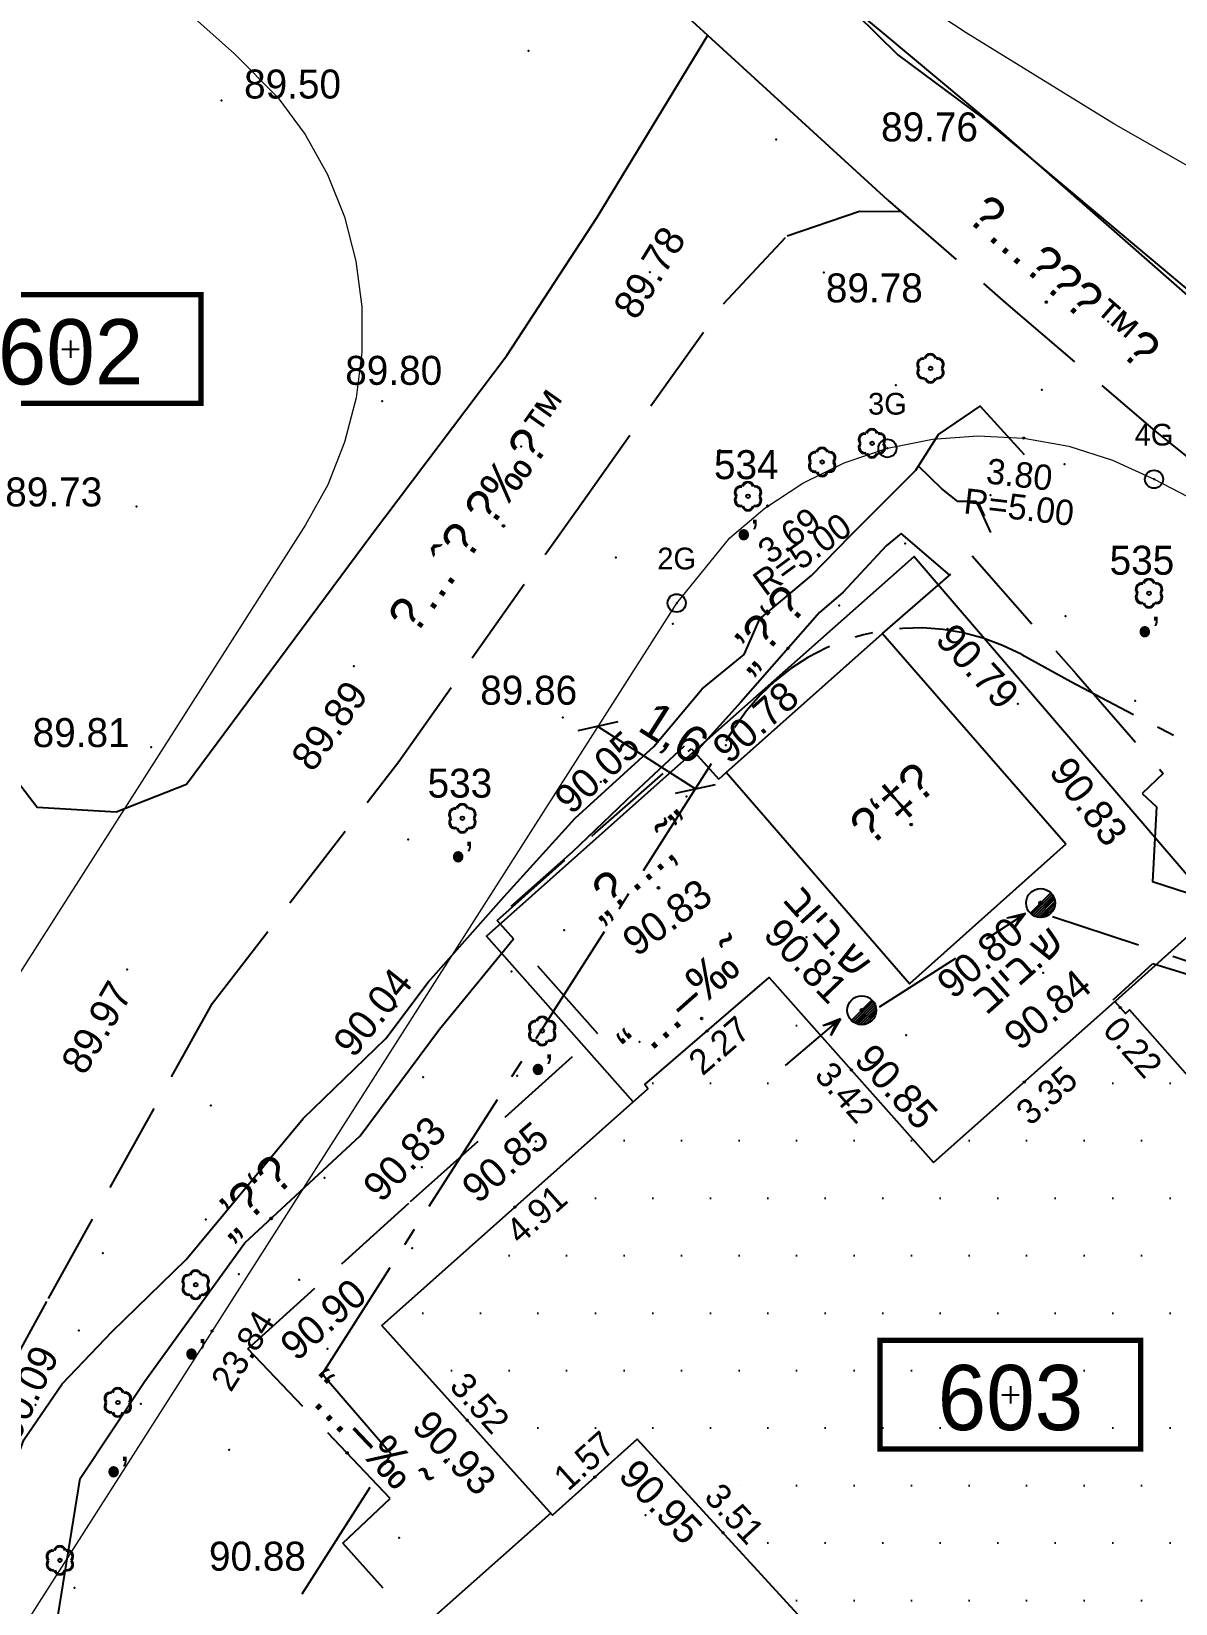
# Model space of a CAD drawing. Extents: x 155532 to 155646, y 598913 to 599004.
# Drawn here: x 155553.4 to 155569.19, y 598962.5 to 598984.2 of the extents above; entities that cross this region are included whole.
import ezdxf
from ezdxf.enums import TextEntityAlignment as Align

# ---------------------------------------------------------------- set-up
doc = ezdxf.new("R2010")
doc.units = 0
doc.header["$LTSCALE"] = 0.25
doc.linetypes.add('DASHED', pattern=[7, 5, -2])
doc.linetypes.add('KB', pattern=[11, 7, -1.5, 1, -1.5])
doc.layers.get('0').update_dxf_attribs({"linetype": 'CONTINUOUS'})
doc.layers.get('DEFPOINTS').update_dxf_attribs({"linetype": 'CONTINUOUS'})
for name, color, linetype in [('1-KAVB-DIMP', 3, 'CONTINUOUS'), ('C1609', 7, 'CONTINUOUS'), ('C1611', 6, 'CONTINUOUS'), ('C1680', 7, 'CONTINUOUS'), ('C1692', 7, 'CONTINUOUS'), ('M1010', 240, 'CONTINUOUS'), ('M1502', 15, 'CONTINUOUS'), ('M2801', 95, 'CONTINUOUS'), ('M4804', 220, 'CONTINUOUS'), ('PCELL', 160, 'CONTINUOUS'), ('SCELLNO', 160, 'CONTINUOUS'), ('tr_hetz', 7, 'CONTINUOUS')]:
    doc.layers.add(name, color=color, linetype=linetype)
for name, color, linetype, lineweight in [('M2200', 5, 'CONTINUOUS', 25), ('M2207', 162, 'CONTINUOUS', 25), ('M2208', 34, 'CONTINUOUS', 25), ('M2407', 22, 'DASHED', 25), ('M2601', 3, 'CONTINUOUS', 25), ('M2606', 84, 'CONTINUOUS', 25)]:
    doc.layers.add(name, color=color, linetype=linetype, lineweight=lineweight)
doc.styles.add('HANIT_TEXT', font='hebtxt')
doc.styles.add('hebtxt', font='hebtxt')
doc.styles.add('MVT-NOS', font='mvt-nos')
doc.styles.add('TRHEBTXT', font='hebtxt.shx')
doc.dimstyles.new('מידות', dxfattribs={"dimtxt": 0.5, "dimasz": 0.4, "dimexe": 1.25, "dimexo": 0.625, "dimgap": 0.2, "dimtad": 1, "dimtxsty": 'TRHEBTXT', "dimblk": 'OBLIQUE', "dimcen": 2.5, "dimse1": 1, "dimse2": 1, "dimclrd": 1, "dimclrt": 1, "dimadec": 0, "dimazin": 0, "dimtfac": 1, "dimtmove": 0, "dimatfit": 3, "dimldrblk": 'OBLIQUE', "dimfxl": 1, "dimarcsym": 0})

# ---------------------------------------------------------------- blocks, each defined once
blk = doc.blocks.new('M1502_P')
blk.add_point((0, 0))
at = {"style": 'HANIT_TEXT', "flags": 1}
blk.add_attdef('NAME', text='', height=1.6, dxfattribs=at).set_placement((0, 0.5), align=Align.BOTTOM_CENTER)
at = {"style": 'HANIT_TEXT'}
blk.add_attdef('HEIGHT', text='', height=1.6, dxfattribs=at).set_placement((0, -1), align=Align.TOP_CENTER)
at = {"style": 'HANIT_TEXT', "flags": 1}
blk.add_attdef('MARK', text='', height=1.6, dxfattribs=at).set_placement((0, -3), align=Align.TOP_CENTER)
blk = doc.blocks.new('M2801_E')
blk.add_circle((0, 0), 0.1)
for centre, radius, start, end in [((-0.404, 0.218), 0.341, 79.54762, 220.66756), ((-0.404, 0.218), 0.291, 79.54762, 220.66756), ((-0.011, 0.455), 0.345, 16.98879, 163.38726), ((-0.011, 0.455), 0.295, 16.98879, 163.38726), ((0.398, 0.229), 0.336, 316.98297, 103.51554), ((0.398, 0.229), 0.286, 316.98297, 103.51554), ((-0.401, -0.224), 0.342, 140.07378, 283.84502), ((-0.401, -0.224), 0.292, 140.07378, 283.84502), ((-0.008, -0.48), 0.32, 193.68325, 346.6724), ((-0.008, -0.48), 0.27, 193.68325, 346.6724), ((0.399, -0.231), 0.336, 253.47409, 43.39426), ((0.399, -0.231), 0.286, 253.47409, 43.39426)]:
    blk.add_arc(centre, radius, start, end)
at = {"style": 'HANIT_TEXT'}
blk.add_attdef('NAME', text='', height=1.6, dxfattribs=at).set_placement((0, 0.5), align=Align.BOTTOM_CENTER)
at = {"style": 'HANIT_TEXT', "flags": 1}
for tag, p in [('HEIGHT', (0, -1)), ('DIAMETER', (0, -5)), ('TOP_DIAMETER', (0, -7)), ('TYPE', (0, -9))]:
    blk.add_attdef(tag, text='', height=1.6, dxfattribs=at).set_placement(p, align=Align.TOP_CENTER)
at = {"style": 'HANIT_TEXT'}
blk.add_attdef('MARK', text='', height=1.6, dxfattribs=at).set_placement((0, -3), align=Align.TOP_CENTER)
blk = doc.blocks.new('CELLNO')
at = {"color": 2}
for points in [[(-0.4, 0), (0.4, 0)], [(0, 0.4), (0, -0.4)]]:
    blk.add_lwpolyline(points, dxfattribs=at)
at = {"layer": 'SCELLNO', "const_width": 0.25}
blk.add_lwpolyline([(6, 2.5), (-6, 2.5), (-6, -2.5), (6, -2.5)], close=True, dxfattribs=at)
at = {"layer": 'SCELLNO', "style": 'MVT-NOS'}
blk.add_attdef('CELLNO', text='', height=3, dxfattribs=at).set_placement((0, 0), align=Align.MIDDLE)
at = {"layer": 'SCELLNO', "style": 'MVT-NOS', "flags": 1}
for tag, p in [('CODE', (-0.287, -6)), ('AREA', (0.213, -8.967))]:
    blk.add_attdef(tag, text='', height=2.5, dxfattribs=at).set_placement(p, align=Align.CENTER)
blk = doc.blocks.new('C1692')
at = {"color": 255}
blk.add_circle((0, 0), 0.05, dxfattribs=at)
at = {"style": 'hebtxt'}
blk.add_attdef('TEXT', text='', height=2, dxfattribs=at).set_placement((0, 1.5), align=Align.MIDDLE)
blk = doc.blocks.new('C1609')
blk.add_circle((0, 0), 0.04)
at = {"style": 'hebtxt', "width": 10}
blk.add_attdef('CROSS', text='', height=1.4, dxfattribs=at).set_placement((0, 1.5), align=Align.CENTER)
at = {"style": 'hebtxt'}
for tag in ['LEGAL_LENGTH', 'RADIUS']:
    blk.add_attdef(tag, text='', height=1.4, dxfattribs=at).set_placement((0, 1.5), align=Align.CENTER)
at = {"style": 'hebtxt', "flags": 8}
blk.add_attdef('CALC_LENGTH', text='', height=1.4, dxfattribs=at).set_placement((0, -2.716), align=Align.CENTER)
at = {"style": 'hebtxt', "flags": 1}
for tag, p in [('LINE_NAME', (0, -4)), ('TOPO', (0, -5.5)), ('COMMENT', (0, -7))]:
    blk.add_attdef(tag, text='', height=1, dxfattribs=at).set_placement(p, align=Align.MIDDLE_CENTER)
blk = doc.blocks.new('M4804_E')
for points in [[(-0.566, -0.566), (0.566, 0.566)], [(-0.495, -0.636), (0.636, 0.495)], [(-0.406, -0.689), (0.689, 0.406)], [(-0.312, -0.737), (0.737, 0.312)], [(-0.207, -0.773), (0.773, 0.207)], [(-0.088, -0.795), (0.795, 0.088)], [(0.05, -0.798), (0.798, -0.05)], [(0.221, -0.769), (0.769, -0.221)]]:
    blk.add_lwpolyline(points)
for radius in [0.8, 0.08]:
    blk.add_circle((0, 0), radius)
at = {"style": 'HANIT_TEXT'}
blk.add_attdef('NAME', text='', height=1.6, dxfattribs=at).set_placement((0, 0.5), align=Align.BOTTOM_CENTER)
blk.add_attdef('IL', text='', height=1.6, dxfattribs=at).set_placement((-1, 0), align=Align.MIDDLE_RIGHT)
blk.add_attdef('TL', text='', height=1.6, dxfattribs=at).set_placement((1, 0), align=Align.MIDDLE_LEFT)
for tag, p in [('HEIGHT', (0, -1)), ('MARK', (0, -3))]:
    blk.add_attdef(tag, text='', height=1.6, dxfattribs=at).set_placement(p, align=Align.TOP_CENTER)
at = {"style": 'HANIT_TEXT', "flags": 1}
blk.add_attdef('OWNER', text='', height=1.6, dxfattribs=at).set_placement((0, -5), align=Align.TOP_CENTER)
blk = doc.blocks.new('hetz')
at = {"layer": 'C1680'}
for p, q in [((0, 0), (-1, 0.35)), ((-0.3, 0), (-1, 0.35)), ((0, 0), (-1, -0.35)), ((-1, -0.35), (-0.3, 0))]:
    blk.add_line(p, q, dxfattribs=at)
blk = doc.blocks.new('_OBLIQUE')
at = {"color": 0, "linetype": 'ByBlock'}
blk.add_line((-0.5, -0.5), (0.5, 0.5), dxfattribs=at)
blk = doc.blocks.new('*D32')
at = {"layer": '1-KAVB-DIMP', "color": 1, "lineweight": -2, "ltscale": 0.1, "transparency": 16777216}
blk.add_line((155561.218, 598974.609), (155562.567, 598973.748), dxfattribs=at)
at = {"layer": 'DEFPOINTS', "color": 0, "ltscale": 0.1, "transparency": 16777216}
for p in [(155562.567, 598973.748), (155560.061, 598972.796), (155561.173, 598971.564)]:
    blk.add_point(p, dxfattribs=at)
at = {"layer": '1-KAVB-DIMP', "color": 1, "lineweight": -2, "ltscale": 0.1, "transparency": 16777216, "xscale": 0.4, "yscale": 0.4, "zscale": 0.4}
for p, rotation in [((155561.218, 598974.609), 147.4523333966398), ((155562.567, 598973.748), 327.4523333966398)]:
    blk.add_blockref('_OBLIQUE', p, dxfattribs=dict(at, rotation=rotation))
at = {"layer": '1-KAVB-DIMP', "color": 1, "lineweight": 0, "ltscale": 0.1, "transparency": 16777216, "insert": (155562.247, 598974.486), "char_height": 0.5, "attachment_point": 5, "rotation": 327.4523, "style": 'TRHEBTXT'}
blk.add_mtext('1,6', dxfattribs=at)
blk = doc.blocks.new('C1611')
blk.add_circle((0, 0), 0.5)
at = {"color": 255}
blk.add_point((0, 0), dxfattribs=at)
at = {"style": 'hebtxt'}
blk.add_attdef('POINT_NAME', text='', height=1.2, dxfattribs=at).set_placement((0, 1.5), align=Align.BOTTOM_CENTER)
blk.add_attdef('MARK_DESC', text='', height=1.2, dxfattribs=at).set_placement((0, -1.507), align=Align.TOP_CENTER)
at = {"style": 'hebtxt', "flags": 1}
for tag, p in [('MARK', (0, -4.223)), ('CLASS', (0, -5.723)), ('SOURCE', (0, -7.223)), ('TOPO', (0, -8.723)), ('HEIGHT', (0, -10.223)), ('COMMENT', (0, -11.723))]:
    blk.add_attdef(tag, text='', height=1, dxfattribs=at).set_placement(p, align=Align.MIDDLE)

msp = doc.modelspace()

# ---------------------------------------------------------------- hatches: boundary and pattern name
h = msp.add_hatch()
h.set_pattern_fill('DOTS', color=256, scale=0.5)
h.set_pattern_definition([(0, (86.988, -19.4652), (0.396875, 0.79375), [0, -0.79375])])
h.paths.add_polyline_path([(155583.448, 598969.467), (155578.638, 598971.063), (155577.513, 598967.747), (155578.229, 598967.49), (155577.682, 598965.889), (155572.4, 598967.659), (155572.431, 598967.753), (155572.226, 598967.822), (155571.948, 598966.915), (155570.835, 598967.277), (155571.04, 598967.89), (155568.558, 598970.696), (155568.502, 598970.646), (155568.36, 598970.808), (155565.854, 598968.584), (155563.582, 598971.144), (155561.865, 598969.664), (155561.906, 598969.605), (155558.236, 598966.34), (155560.591, 598963.721), (155561.759, 598964.77), (155564.13, 598962.182), (155565.686, 598961.691), (155565.3, 598960.398), (155568.756, 598959.27), (155569.066, 598960.22), (155574.302, 598958.493), (155573.651, 598956.571), (155575.596, 598955.932), (155574.954, 598954.016), (155581.892, 598951.692), (155582.632, 598953.965), (155585.239, 598953.391), (155588.57, 598965.161), (155586.68, 598964.797), (155586.645, 598964.81), (155583.173, 598964.093), (155581.719, 598964.507)])

# ---------------------------------------------------------------- linework, layer by layer
at = {"layer": 'M1010', "linetype": 'KB'}
msp.add_lwpolyline([(155584.779, 598950.388), (155572.271, 598952.847), (155572.271, 598952.847), (155572.094, 598952.881), (155554.174, 598957.997), (155558.364, 598964.561), (155557.408, 598965.665), (155557.408, 598965.665), (155563.099, 598974.583), (155563.099, 598974.583, -0.394685), (155567.069, 598975.6), (155567.069, 598975.6, 0.04028), (155578.307, 598970.544), (155578.576, 598971.356), (155589.318, 598967.738)], format="xyb", dxfattribs=at)
at = {"layer": 'M2200'}
for points in [[(155568.756, 598959.27, 93.043), (155565.3, 598960.398, 92.885), (155565.686, 598961.691, 93.073), (155564.13, 598962.182, 92.443), (155561.759, 598964.77, 93.096), (155560.591, 598963.721, 92.346), (155558.236, 598966.34, 93.075), (155561.906, 598969.605, 93.073), (155561.865, 598969.663, 92.266), (155563.582, 598971.144, 93.183), (155565.851, 598968.587, 92.277)], [(155565.851, 598968.587, 92.719), (155568.357, 598970.81, 92.483), (155568.502, 598970.646, 92.705), (155568.558, 598970.696, 92.192), (155571.04, 598967.89, 93.172), (155570.835, 598967.277, 93.014), (155571.948, 598966.915, 93.184), (155572.226, 598967.822, 92.25), (155572.431, 598967.753, 92.25)]]:
    msp.add_polyline3d(points, dxfattribs=at)
at = {"layer": 'M2207'}
msp.add_polyline3d([(155567.679, 598972.982, 94.624), (155565.518, 598971.056, 92.641), (155562.988, 598973.973, 92.277), (155565.149, 598975.89, 94.613), (155567.68, 598972.989, 93.375)], dxfattribs=at)
at = {"layer": 'M2208'}
for points in [[(155561.705, 598969.427, 96.386), (155559.677, 598971.711, 96.386), (155562.199, 598973.96, 95.203), (155565.582, 598976.956, 94.74), (155569.766, 598972.076, 94.764), (155568.365, 598970.816, 95.479)], [(155560.566, 598963.748, 95.365), (155558.441, 598961.862, 95.365), (155562.459, 598957.352, 94.673), (155565.317, 598960.025, 95.59), (155565.437, 598960.354, 96.591)]]:
    msp.add_polyline3d(points, dxfattribs=at)
at = {"layer": 'M2407', "linetype": 'ByBlock'}
msp.add_line((155565.222, 598981.876, 91.174), (155561.429, 598985.347, 91.081), dxfattribs=at)
at = {"layer": 'M2407'}
msp.add_line((155568.333, 598970.833, 92.246), (155568.881, 598971.334, 92.24), dxfattribs=at)
at = {"layer": 'M2407', "linetype": 'ByBlock'}
msp.add_lwpolyline([(155564.055, 598985.502), (155564.78, 598984.45), (155565.36, 598983.88), (155566.54, 598983), (155571.59, 598978.77)], dxfattribs=at)
at = {"layer": 'M2407'}
msp.add_lwpolyline([(155562.988, 598973.973), (155562.885, 598973.882)], dxfattribs=at)
at = {"layer": 'M2407', "linetype": 'ByBlock'}
msp.add_polyline3d([(155549.885, 598979.022, 91.04), (155550.028, 598978.281, 91.058), (155550.967, 598976.761, 91.117), (155553.477, 598973.492, 91.28), (155554.565, 598973.428, 91.295), (155555.536, 598973.811, 91.3), (155558.093, 598977.256, 91.241), (155559.959, 598979.73, 91.203), (155561.207, 598981.64, 91.132), (155562.733, 598984.154, 91.042)], dxfattribs=at)
at = {"layer": 'M2407'}
for points in [[(155565.222, 598981.876, 91.174), (155566.848, 598980.454, 91.314), (155568.907, 598978.691, 91.496), (155570.085, 598977.742, 91.585), (155571.347, 598976.832, 91.665), (155572.169, 598976.253, 91.755), (155572.461, 598975.985, 91.754), (155572.714, 598975.377, 91.812), (155572.879, 598974.683, 91.839), (155572.892, 598974.055, 91.914)], [(155551.337, 598962.499, 91.82), (155553.63, 598966.712, 91.571), (155555.897, 598970.786, 91.355), (155558.468, 598974.126, 91.298), (155560.934, 598977.61, 91.235), (155562.953, 598980.445, 91.171), (155563.83, 598981.384, 91.173), (155564.827, 598981.721, 91.173), (155565.405, 598981.716, 91.2)], [(155565.149, 598975.89, 94.613), (155566.384, 598976.965, 92.162), (155567.82, 598975.336, 92.163), (155569.021, 598973.958, 92.094), (155568.731, 598973.683, 92.22), (155568.93, 598973.499, 92.231), (155568.873, 598972.464, 92.223)], [(155559.826, 598971.931, 92.055), (155561.178, 598973.133, 92.103), (155562.465, 598974.261, 92.123), (155562.51, 598974.301, 92.021), (155562.885, 598973.882, 92.183)], [(155572.255, 598967.807, 92.36), (155572.928, 598969.9, 92.207), (155573.757, 598972.511, 91.991), (155574.102, 598973.656, 91.915), (155572.905, 598974.052, 91.919), (155572.124, 598971.379, 92.146), (155571.181, 598971.719, 92.125), (155568.873, 598972.464, 92.218)], [(155557.695, 598963.331, 92.288), (155558.351, 598963.951, 92.308), (155556.383, 598966.016, 92.277), (155558.631, 598968.05, 92.248), (155561.218, 598970.363, 92.055), (155559.826, 598971.931, 92.055), (155559.826, 598971.931, 92.055)], [(155568.881, 598971.334, 92.237), (155571.827, 598970.419, 92.225), (155570.994, 598967.942, 92.357)], [(155566.273, 598957.973, 92.379), (155566.597, 598958.971, 92.335), (155564.473, 598959.653, 92.334), (155562.815, 598958.14, 92.279), (155562.274, 598958.177, 92.34), (155560.588, 598960.107, 92.327), (155557.695, 598963.331, 92.311)]]:
    msp.add_polyline3d(points, dxfattribs=at)
at = {"layer": 'M2601'}
msp.add_polyline3d([(155576.076, 598976.546, 93.231), (155574.563, 598977.342, 93.225), (155573.975, 598977.612, 93.382), (155572.522, 598978.067, 91.886), (155571.415, 598978.465, 92.474), (155569.893, 598980.071, 92.824), (155569.438, 598980.495, 93.192), (155566.709, 598982.885, 92.584), (155565.142, 598984.196, 92.524), (155562.95, 598986.006, 92.315), (155559.788, 598988.532, 92.305), (155558.461, 598989.58, 92.729)], dxfattribs=at)
at = {"layer": 'M2606'}
for points in [[(155553.165, 598957.943, 92.219), (155552.889, 598959.932, 92.052), (155552.847, 598961.614, 91.895), (155552.912, 598963.733, 91.698), (155553.291, 598964.758, 91.632), (155553.818, 598965.532, 91.541), (155554.511, 598966.256, 91.505), (155555.53, 598967.249, 91.523), (155557.147, 598969.195, 91.475), (155558.291, 598970.302, 91.472), (155558.875, 598971.076, 91.478), (155559.923, 598972.261, 91.502), (155560.903, 598973.343, 91.534), (155561.988, 598974.332, 91.548), (155562.656, 598975.128, 91.471), (155563.235, 598975.603, 91.405), (155563.455, 598976.094, 91.583), (155564.165, 598976.694, 91.593), (155564.7, 598977.238, 91.517), (155565.607, 598978.146, 91.451), (155565.918, 598978.64, 91.379), (155566.494, 598979.031, 91.403), (155567.101, 598978.365, 91.572)], [(155566.644, 598977.284, 91.758), (155566.524, 598977.55, 91.739), (155566.441, 598977.715, 91.717), (155566.189, 598977.716, 91.736), (155565.964, 598977.891, 91.7), (155565.643, 598978.202, 91.715)], [(155566.078, 598976.699, 92.014), (155565.406, 598977.274, 92.099), (155565.197, 598977.103, 92.099), (155564.606, 598976.461, 92.104), (155564.275, 598976.18, 92.137), (155563.191, 598974.945, 92.186), (155562.562, 598974.242, 92.107)], [(155562.407, 598974.336, 91.947), (155561.707, 598973.682, 91.857), (155560.861, 598972.875, 91.879), (155560.013, 598972.123, 91.833)], [(155554.165, 598958.338, 92.32), (155554.062, 598958.832, 92.359), (155553.952, 598959.903, 92.311), (155553.741, 598962.2, 92.317), (155554.07, 598964.227, 92.197), (155554.963, 598965.57, 92.236), (155556.343, 598967.479, 92.245), (155557.934, 598968.956, 92.159), (155559.032, 598970.428, 92.172), (155560.052, 598971.677, 92.119)]]:
    msp.add_polyline3d(points, dxfattribs=at)
at = {"layer": 'PCELL', "lineweight": 0}
for points in [[(155579.571, 598977.538), (155579.571, 598977.538), (155576.9, 598978.608), (155574.708, 598979.58), (155572.549, 598980.626), (155570.427, 598981.742), (155568.343, 598982.929), (155566.3, 598984.184), (155564.3, 598985.507), (155562.345, 598986.896), (155560.438, 598988.349), (155560.374, 598988.415)], [(155555.1, 598984.881), (155556.201, 598983.894), (155556.8, 598983.292), (155557.175, 598982.782), (155557.482, 598982.23), (155557.717, 598981.643), (155557.876, 598981.031), (155557.956, 598980.404), (155557.957, 598979.772), (155557.878, 598979.145), (155557.72, 598978.533), (155557.487, 598977.945), (155557.181, 598977.392), (155551.88, 598969.086), (155545.209, 598965.783), (155544.041, 598968.142)]]:
    msp.add_lwpolyline(points, dxfattribs=at)
msp.add_lwpolyline([(155579.25, 598973.393), (155574.43, 598958.83), (155571.57, 598949.927), (155549.478, 598956.214), (155562.305, 598976.312), (155563.039, 598977.212), (155563.52, 598977.622), (155564.049, 598977.969), (155564.617, 598978.246), (155565.215, 598978.449), (155565.835, 598978.575), (155566.465, 598978.622), (155567.097, 598978.589), (155567.719, 598978.476), (155568.321, 598978.286), (155568.896, 598978.022), (155571.082, 598976.886), (155573.305, 598975.823), (155575.56, 598974.832)], close=True, dxfattribs=at)
at = {"layer": 'tr_hetz', "color": 6, "linetype": 'DASHED'}
for p, q in [((155565.106, 598970.736), (155567.122, 598972.024)), ((155567.493, 598971.983), (155573.455, 598970.023)), ((155563.809, 598969.927), (155564.569, 598970.571))]:
    msp.add_line(p, q, dxfattribs=at)

# ---------------------------------------------------------------- block references
at = {"layer": 'C1609'}
ref = msp.add_blockref('C1609', (155567.097, 598978.589), dxfattribs=dict(at, xscale=0.25, yscale=0.25, zscale=0.25, rotation=353.3763028985822))
ref.add_attrib('CALC_LENGTH', '3.80', dxfattribs={"layer": '0', "height": 0.35, "rotation": 353.3763, "style": 'hebtxt'}).set_placement((155567.018, 598977.914), align=Align.CENTER)
ref = msp.add_blockref('C1609', (155563.561, 598977.652), dxfattribs=dict(at, xscale=0.25, yscale=0.25, zscale=0.25, rotation=36.28724458021075))
ref.add_attrib('CALC_LENGTH', '3.69', dxfattribs={"layer": '0', "height": 0.35, "rotation": 36.2872, "style": 'hebtxt'}).set_placement((155563.962, 598977.105), align=Align.CENTER)
ref = msp.add_blockref('C1609', (155562.724, 598970.404), dxfattribs=dict(at, xscale=0.25, yscale=0.25, zscale=0.25, rotation=220.7748170543852))
ref.add_attrib('CALC_LENGTH', '2.27', dxfattribs={"layer": '0', "height": 0.35, "rotation": 40.7748, "style": 'hebtxt'}).set_placement((155563.007, 598970.072), align=Align.CENTER)
ref = msp.add_blockref('C1609', (155568.43, 598970.728), dxfattribs=dict(at, xscale=0.25, yscale=0.25, zscale=0.25, rotation=131.3499913218096))
ref.add_attrib('CALC_LENGTH', '0.22', dxfattribs={"layer": '0', "height": 0.35, "rotation": 311.35, "style": 'hebtxt'}).set_placement((155568.473, 598970.065), align=Align.CENTER)
ref = msp.add_blockref('C1609', (155564.717, 598969.865), dxfattribs=dict(at, xscale=0.25, yscale=0.25, zscale=0.25, rotation=131.5833632060994))
ref.add_attrib('CALC_LENGTH', '3.42', dxfattribs={"layer": '0', "height": 0.35, "rotation": 311.5834, "style": 'hebtxt'}).set_placement((155564.496, 598969.441), align=Align.CENTER)
ref = msp.add_blockref('C1609', (155567.104, 598969.698), dxfattribs=dict(at, xscale=0.25, yscale=0.25, zscale=0.25, rotation=221.5719562144107))
ref.add_attrib('CALC_LENGTH', '3.35', dxfattribs={"layer": '0', "height": 0.35, "rotation": 41.572, "style": 'hebtxt'}).set_placement((155567.529, 598969.385), align=Align.CENTER)
ref = msp.add_blockref('C1609', (155560.071, 598967.973), dxfattribs=dict(at, xscale=0.25, yscale=0.25, zscale=0.25, rotation=221.6549327038512))
ref.add_attrib('CALC_LENGTH', '4.91', dxfattribs={"layer": '0', "height": 0.35, "rotation": 41.6549, "style": 'hebtxt'}).set_placement((155560.485, 598967.744), align=Align.CENTER)
ref = msp.add_blockref('C1609', (155555.891, 598966.263), dxfattribs=dict(at, xscale=0.25, yscale=0.25, zscale=0.25, rotation=57.45233339542087))
ref.add_attrib('CALC_LENGTH', '23.84', dxfattribs={"layer": '0', "height": 0.35, "rotation": 417.4523, "style": 'hebtxt'}).set_placement((155556.464, 598965.898), align=Align.CENTER)
ref = msp.add_blockref('C1609', (155559.413, 598965.03), dxfattribs=dict(at, xscale=0.25, yscale=0.25, zscale=0.25, rotation=311.9525265226512))
ref.add_attrib('CALC_LENGTH', '3.52', dxfattribs={"layer": '0', "height": 0.35, "rotation": 311.9525, "style": 'hebtxt'}).set_placement((155559.457, 598965.151), align=Align.CENTER)
ref = msp.add_blockref('C1609', (155561.175, 598964.245), dxfattribs=dict(at, xscale=0.25, yscale=0.25, zscale=0.25, rotation=41.92870727472411))
ref.add_attrib('CALC_LENGTH', '1.57', dxfattribs={"layer": '0', "height": 0.35, "rotation": 41.9287, "style": 'hebtxt'}).set_placement((155561.144, 598964.343), align=Align.CENTER)
ref = msp.add_blockref('C1609', (155562.944, 598963.476), dxfattribs=dict(at, xscale=0.25, yscale=0.25, zscale=0.25, rotation=312.4946843211366))
ref.add_attrib('CALC_LENGTH', '3.51', dxfattribs={"layer": '0', "height": 0.35, "rotation": 312.4947, "style": 'hebtxt'}).set_placement((155562.977, 598963.622), align=Align.CENTER)
at = {"layer": 'C1611', "xscale": 0.25, "yscale": 0.25, "zscale": 0.25}
for p, values in [((155565.215, 598978.449), {'POINT_NAME': '3G'}), ((155568.896, 598978.022), {'POINT_NAME': '4G'}), ((155562.305, 598976.312), {'POINT_NAME': '2G'})]:
    msp.add_blockref('C1611', p, dxfattribs=at).add_auto_attribs(values)
at = {"layer": 'C1692', "xscale": 0.25, "yscale": 0.25, "zscale": 0.25}
for p, rotation, values in [((155567.409, 598980.468), 318.8239204409009, {'TEXT': '\x9a…\x81\x8c\x9a™\x8e'}), ((155559.913, 598977.377), 54.70244142910964, {'TEXT': '\x8f…ˆ\x81 \x8c‰\x81™'}), ((155563.842, 598975.687), 48.74902976102389, {'TEXT': '„’\x8c‘\x8e'}), ((155565.542, 598973.253), 41.69587337872353, {'TEXT': '\x8f‘‡\x8e'}), ((155562.053, 598972.38), 40.77481705438525, {'TEXT': '„\x8c…‚˜”'}), ((155562.65, 598970.577), 41.5719562144107, {'TEXT': '“…–‰˜'}), ((155556.706, 598967.816), 42.85837429343188, {'TEXT': '„’\x8c‘\x8e'}), ((155557.754, 598964.578), 313.615414062848, {'TEXT': '“…–‰˜'})]:
    msp.add_blockref('C1692', p, dxfattribs=dict(at, rotation=rotation)).add_auto_attribs(values)
at = {"layer": 'C1692'}
ref = msp.add_blockref('C1609', (155567.097, 598978.589), dxfattribs=dict(at, xscale=0.25, yscale=0.25, zscale=0.25, rotation=173.3763028985822))
ref.add_attrib('RADIUS', 'R=5.00', dxfattribs={"layer": '0', "height": 0.35, "rotation": 353.3763, "style": 'hebtxt'}).set_placement((155567.012, 598977.464), align=Align.CENTER)
ref = msp.add_blockref('C1609', (155563.561, 598977.652), dxfattribs=dict(at, xscale=0.25, yscale=0.25, zscale=0.25, rotation=216.2872445802107))
ref.add_attrib('RADIUS', 'R=5.00', dxfattribs={"layer": '0', "height": 0.35, "rotation": 396.2872, "style": 'hebtxt'}).set_placement((155564.141, 598976.846), align=Align.CENTER)
at = {"layer": 'M1502', "xscale": 0.25, "yscale": 0.25, "zscale": 0.25}
for p in [(155560.261, 598983.938, 89.517), (155563.679, 598982.713, 89.748), (155568.263, 598980.198, 89.964), (155565.329, 598979.32, 89.995), (155567.349, 598979.256, 90.055), (155560.157, 598978.473, 89.838), (155562.9, 598978.424, 89.949), (155567.658, 598978.23, 90.163), (155566.636, 598977.802, 90.311), (155565.458, 598977.135, 90.658), (155561.463, 598976.94, 89.94), (155564.55, 598976.278, 90.728), (155562.251, 598976.027, 89.841), (155567.675, 598976.133, 90.405), (155567.015, 598974.92, 90.802), (155568.636, 598974.961, 90.46), (155562.442, 598973.641, 90.83), (155558.597, 598973.047, 89.959), (155560.753, 598971.794, 90.826), (155564.096, 598971.698, 90.843), (155560.026, 598971.225, 90.721), (155561.793, 598970.256, 90.836), (155558.803, 598969.768, 90.774), (155560.101, 598969.783, 90.808), (155555.874, 598969.375, 90.04), (155557.442, 598968.378, 90.819), (155555.806, 598967.8, 90.079), (155554.38, 598967.338, 90.025), (155558.655, 598967.405, 90.88), (155556.258, 598967.048, 90.822), (155557.091, 598966.968, 90.837), (155553.45, 598965.242, 90.204), (155554.908, 598965.255, 90.866), (155556.126, 598964.621, 90.873), (155558.474, 598963.405, 90.926), (155553.989, 598962.718, 90.859)]:
    msp.add_blockref('M1502_P', p, dxfattribs=at)
at = {"layer": 'M1502'}
ref = msp.add_blockref('M1502_P', (155556.02, 598983.25, 89.505), dxfattribs=dict(at, xscale=0.25, yscale=0.25, zscale=0.25))
ref.add_attrib('HEIGHT', '89.50', dxfattribs={"layer": '0', "height": 0.4, "rotation": 360, "style": 'HANIT_TEXT'}).set_placement((155557.001, 598983.678, 90.895), align=Align.TOP_CENTER)
ref = msp.add_blockref('M1502_P', (155565.334, 598982.855, 89.757), dxfattribs=dict(at, xscale=0.25, yscale=0.25, zscale=0.25))
ref.add_attrib('HEIGHT', '89.76', dxfattribs={"layer": '0', "height": 0.4, "rotation": 360, "style": 'HANIT_TEXT'}).set_placement((155565.796, 598983.086, 91.147), align=Align.TOP_CENTER)
ref = msp.add_blockref('M1502_P', (155561.936, 598980.881, 89.781), dxfattribs=dict(at, xscale=0.25, yscale=0.25, zscale=0.25))
ref.add_attrib('HEIGHT', '89.78', dxfattribs={"layer": '0', "height": 0.4, "rotation": 418.5707, "style": 'HANIT_TEXT'}).set_placement((155561.757, 598980.98, 91.171), align=Align.TOP_CENTER)
ref = msp.add_blockref('M1502_P', (155564.336, 598980.874, 89.783), dxfattribs=dict(at, xscale=0.25, yscale=0.25, zscale=0.25))
ref.add_attrib('HEIGHT', '89.78', dxfattribs={"layer": '0', "height": 0.4, "rotation": 360, "style": 'HANIT_TEXT'}).set_placement((155565.034, 598980.863, 91.173), align=Align.TOP_CENTER)
ref = msp.add_blockref('M1502_P', (155558.239, 598979.098, 89.8), dxfattribs=dict(at, xscale=0.25, yscale=0.25, zscale=0.25))
ref.add_attrib('HEIGHT', '89.80', dxfattribs={"layer": '0', "height": 0.4, "rotation": 360, "style": 'HANIT_TEXT'}).set_placement((155558.398, 598979.725, 91.19), align=Align.TOP_CENTER)
ref = msp.add_blockref('M1502_P', (155554.845, 598977.646, 89.735), dxfattribs=dict(at, xscale=0.25, yscale=0.25, zscale=0.25))
ref.add_attrib('HEIGHT', '89.73', dxfattribs={"layer": '0', "height": 0.4, "rotation": 360, "style": 'HANIT_TEXT'}).set_placement((155553.704, 598978.046, 91.125), align=Align.TOP_CENTER)
ref = msp.add_blockref('M1502_P', (155566.043, 598975.956, 90.794), dxfattribs=dict(at, xscale=0.25, yscale=0.25, zscale=0.25))
ref.add_attrib('HEIGHT', '90.79', dxfattribs={"layer": '0', "height": 0.4, "rotation": 312.9124, "style": 'HANIT_TEXT'}).set_placement((155566.608, 598975.576, 92.184), align=Align.TOP_CENTER)
ref = msp.add_blockref('M1502_P', (155557.846, 598975.443, 89.889), dxfattribs=dict(at, xscale=0.25, yscale=0.25, zscale=0.25))
ref.add_attrib('HEIGHT', '89.89', dxfattribs={"layer": '0', "height": 0.4, "rotation": 414.0304, "style": 'HANIT_TEXT'}).set_placement((155557.348, 598974.738, 91.279), align=Align.TOP_CENTER)
ref = msp.add_blockref('M1502_P', (155560.732, 598974.73, 89.858), dxfattribs=dict(at, xscale=0.25, yscale=0.25, zscale=0.25))
ref.add_attrib('HEIGHT', '89.86', dxfattribs={"layer": '0', "height": 0.4, "rotation": 360, "style": 'HANIT_TEXT'}).set_placement((155560.262, 598975.309, 91.248), align=Align.TOP_CENTER)
ref = msp.add_blockref('M1502_P', (155562.983, 598974.349, 90.781), dxfattribs=dict(at, xscale=0.25, yscale=0.25, zscale=0.25))
ref.add_attrib('HEIGHT', '90.78', dxfattribs={"layer": '0', "height": 0.4, "rotation": 41.6185, "style": 'HANIT_TEXT'}).set_placement((155563.261, 598974.819, 92.171), align=Align.TOP_CENTER)
ref = msp.add_blockref('M1502_P', (155555.051, 598974.324, 89.808), dxfattribs=dict(at, xscale=0.25, yscale=0.25, zscale=0.25))
ref.add_attrib('HEIGHT', '89.81', dxfattribs={"layer": '0', "height": 0.4, "rotation": 360, "style": 'HANIT_TEXT'}).set_placement((155554.082, 598974.724, 91.198), align=Align.TOP_CENTER)
ref = msp.add_blockref('M1502_P', (155561.256, 598973.843, 90.052), dxfattribs=dict(at, xscale=0.25, yscale=0.25, zscale=0.25))
ref.add_attrib('HEIGHT', '90.05', dxfattribs={"layer": '0', "height": 0.4, "rotation": 42.8246, "style": 'HANIT_TEXT'}).set_placement((155561.069, 598974.125, 91.442), align=Align.TOP_CENTER)
ref = msp.add_blockref('M1502_P', (155568.399, 598973.327, 90.828), dxfattribs=dict(at, xscale=0.25, yscale=0.25, zscale=0.25))
ref.add_attrib('HEIGHT', '90.83', dxfattribs={"layer": '0', "height": 0.4, "rotation": 307.2096, "style": 'HANIT_TEXT'}).set_placement((155568.154, 598973.694, 92.218), align=Align.TOP_CENTER)
ref = msp.add_blockref('M1502_P', (155562.493, 598972.015, 90.831), dxfattribs=dict(at, xscale=0.25, yscale=0.25, zscale=0.25))
ref.add_attrib('HEIGHT', '90.83', dxfattribs={"layer": '0', "height": 0.4, "rotation": 36.1002, "style": 'HANIT_TEXT'}).set_placement((155562.054, 598972.136, 92.221), align=Align.TOP_CENTER)
ref = msp.add_blockref('M1502_P', (155554.719, 598971.251, 89.968), dxfattribs=dict(at, xscale=0.25, yscale=0.25, zscale=0.25))
ref.add_attrib('HEIGHT', '89.97', dxfattribs={"layer": '0', "height": 0.4, "rotation": 59.6745, "style": 'HANIT_TEXT'}).set_placement((155554.123, 598970.554, 91.358), align=Align.TOP_CENTER)
ref = msp.add_blockref('M1502_P', (155558.435, 598970.741, 90.036), dxfattribs=dict(at, xscale=0.25, yscale=0.25, zscale=0.25))
ref.add_attrib('HEIGHT', '90.04', dxfattribs={"layer": '0', "height": 0.4, "rotation": 51.2388, "style": 'HANIT_TEXT'}).set_placement((155557.952, 598970.789, 91.426), align=Align.TOP_CENTER)
ref = msp.add_blockref('M1502_P', (155567.366, 598971.207, 90.838), dxfattribs=dict(at, xscale=0.25, yscale=0.25, zscale=0.25))
ref.add_attrib('HEIGHT', '90.84', dxfattribs={"layer": '0', "height": 0.4, "rotation": 39.9256, "style": 'HANIT_TEXT'}).set_placement((155567.296, 598970.855, 92.228), align=Align.TOP_CENTER)
ref = msp.add_blockref('M1502_P', (155565.474, 598970.344, 90.846), dxfattribs=dict(at, xscale=0.25, yscale=0.25, zscale=0.25))
ref.add_attrib('HEIGHT', '90.85', dxfattribs={"layer": '0', "height": 0.4, "rotation": 312.968, "style": 'HANIT_TEXT'}).set_placement((155565.486, 598969.773, 92.236), align=Align.TOP_CENTER)
ref = msp.add_blockref('M1502_P', (155558.785, 598968.522, 90.826), dxfattribs=dict(at, xscale=0.25, yscale=0.25, zscale=0.25))
ref.add_attrib('HEIGHT', '90.83', dxfattribs={"layer": '0', "height": 0.4, "rotation": 46.3012, "style": 'HANIT_TEXT'}).set_placement((155558.401, 598968.78, 92.216), align=Align.TOP_CENTER)
ref = msp.add_blockref('M1502_P', (155560.359, 598968.877, 90.85), dxfattribs=dict(at, xscale=0.25, yscale=0.25, zscale=0.25))
ref.add_attrib('HEIGHT', '90.85', dxfattribs={"layer": '0', "height": 0.4, "rotation": 40.6669, "style": 'HANIT_TEXT'}).set_placement((155559.806, 598968.746, 92.24), align=Align.TOP_CENTER)
ref = msp.add_blockref('M1502_P', (155557.483, 598966.015, 90.899), dxfattribs=dict(at, xscale=0.25, yscale=0.25, zscale=0.25))
ref.add_attrib('HEIGHT', '90.90', dxfattribs={"layer": '0', "height": 0.4, "rotation": 41.456, "style": 'HANIT_TEXT'}).set_placement((155557.293, 598966.573, 92.289), align=Align.TOP_CENTER)
ref = msp.add_blockref('M1502_P', (155554.049, 598966.268, 90.089), dxfattribs=dict(at, xscale=0.25, yscale=0.25, zscale=0.25))
ref.add_attrib('HEIGHT', '90.09', dxfattribs={"layer": '0', "height": 0.4, "rotation": 64.5436, "style": 'HANIT_TEXT'}).set_placement((155553.139, 598965.496, 91.479), align=Align.TOP_CENTER)
ref = msp.add_blockref('M1502_P', (155559.157, 598964.491, 90.927), dxfattribs=dict(at, xscale=0.25, yscale=0.25, zscale=0.25))
ref.add_attrib('HEIGHT', '90.93', dxfattribs={"layer": '0', "height": 0.4, "rotation": 313.9547, "style": 'HANIT_TEXT'}).set_placement((155559.382, 598964.721, 92.317), align=Align.TOP_CENTER)
ref = msp.add_blockref('M1502_P', (155561.875, 598963.718, 90.953), dxfattribs=dict(at, xscale=0.25, yscale=0.25, zscale=0.25))
ref.add_attrib('HEIGHT', '90.95', dxfattribs={"layer": '0', "height": 0.4, "rotation": 313.6131, "style": 'HANIT_TEXT'}).set_placement((155562.234, 598964.043, 92.343), align=Align.TOP_CENTER)
ref = msp.add_blockref('M1502_P', (155557.114, 598963.269, 90.882), dxfattribs=dict(at, xscale=0.25, yscale=0.25, zscale=0.25))
ref.add_attrib('HEIGHT', '90.88', dxfattribs={"layer": '0', "height": 0.4, "rotation": 360, "style": 'HANIT_TEXT'}).set_placement((155556.516, 598963.353, 92.272), align=Align.TOP_CENTER)
at = {"layer": 'M2801', "xscale": 0.25, "yscale": 0.25, "zscale": 0.25}
for p in [(155565.81, 598979.552, 89.88), (155565.003, 598978.517, 90.116), (155564.315, 598978.26, 90.007)]:
    msp.add_blockref('M2801_E', p, dxfattribs=at)
at = {"layer": 'M2801'}
ref = msp.add_blockref('M2801_E', (155563.291, 598977.787, 91.153), dxfattribs=dict(at, xscale=0.25, yscale=0.25, zscale=0.25))
ref.add_attrib('NAME', '534', dxfattribs={"layer": '0', "height": 0.4, "rotation": 360, "style": 'HANIT_TEXT'}).set_placement((155563.266, 598977.903, 92.543), align=Align.BOTTOM_CENTER)
ref.add_attrib('MARK', '•’', dxfattribs={"layer": '0', "height": 0.4, "rotation": 360, "style": 'HANIT_TEXT'}).set_placement((155563.291, 598977.462, 92.543), align=Align.TOP_CENTER)
ref = msp.add_blockref('M2801_E', (155568.828, 598976.448, 91.05), dxfattribs=dict(at, xscale=0.25, yscale=0.25, zscale=0.25))
ref.add_attrib('NAME', '535', dxfattribs={"layer": '0', "height": 0.4, "rotation": 360, "style": 'HANIT_TEXT'}).set_placement((155568.729, 598976.584, 92.44), align=Align.BOTTOM_CENTER)
ref.add_attrib('MARK', '•’', dxfattribs={"layer": '0', "height": 0.4, "rotation": 360, "style": 'HANIT_TEXT'}).set_placement((155568.828, 598976.123, 92.44), align=Align.TOP_CENTER)
ref = msp.add_blockref('M2801_E', (155559.347, 598973.341, 91.084), dxfattribs=dict(at, xscale=0.25, yscale=0.25, zscale=0.25))
ref.add_attrib('NAME', '533', dxfattribs={"layer": '0', "height": 0.4, "rotation": 360, "style": 'HANIT_TEXT'}).set_placement((155559.312, 598973.506, 92.474), align=Align.BOTTOM_CENTER)
ref.add_attrib('MARK', '•’', dxfattribs={"layer": '0', "height": 0.4, "rotation": 360, "style": 'HANIT_TEXT'}).set_placement((155559.347, 598973.016, 92.474), align=Align.TOP_CENTER)
ref = msp.add_blockref('M2801_E', (155560.449, 598970.405, 90.913), dxfattribs=dict(at, xscale=0.25, yscale=0.25, zscale=0.25))
ref.add_attrib('MARK', '•’', dxfattribs={"layer": '0', "height": 0.4, "rotation": 360, "style": 'HANIT_TEXT'}).set_placement((155560.449, 598970.08, 92.303), align=Align.TOP_CENTER)
at = {"layer": 'M2801', "xscale": 0.25, "yscale": 0.25, "zscale": 0.25}
for p in [(155555.665, 598966.9), (155554.59, 598965.275), (155553.79, 598963.095)]:
    msp.add_blockref('M2801_E', p, dxfattribs=at).add_auto_attribs({'MARK': '•’'})
at = {"layer": 'M4804'}
ref = msp.add_blockref('M4804_E', (155564.86, 598970.69, 90.81), dxfattribs=dict(at, xscale=0.25, yscale=0.25, zscale=0.25))
ref.add_attrib('HEIGHT', '90.81', dxfattribs={"layer": '0', "height": 0.4, "rotation": 313.7525, "style": 'HANIT_TEXT'}).set_placement((155564.234, 598971.513), align=Align.TOP_CENTER)
ref.add_attrib('MARK', 'בויב.ש', dxfattribs={"layer": '0', "height": 0.4, "rotation": 312.0064, "style": 'HANIT_TEXT'}).set_placement((155564.55, 598971.918), align=Align.TOP_CENTER)
ref = msp.add_blockref('M4804_E', (155567.33, 598972.17, 90.8), dxfattribs=dict(at, xscale=0.25, yscale=0.25, zscale=0.25))
ref.add_attrib('HEIGHT', '90.80', dxfattribs={"layer": '0', "height": 0.4, "rotation": 41.0945, "style": 'HANIT_TEXT'}).set_placement((155566.363, 598971.57), align=Align.TOP_CENTER)
ref.add_attrib('MARK', 'בויב.ש', dxfattribs={"layer": '0', "height": 0.4, "rotation": 41.4938, "style": 'HANIT_TEXT'}).set_placement((155566.877, 598971.407), align=Align.TOP_CENTER)
at = {"layer": 'SCELLNO', "lineweight": 0, "ltscale": 0.3}
ref = msp.add_blockref('CELLNO', (155553.936, 598979.819), dxfattribs=dict(at, xscale=0.3, yscale=0.3, zscale=0.3))
ref.add_attrib('CELLNO', '602', dxfattribs={"height": 0.9, "style": 'MVT-NOS'}).set_placement((155553.936, 598979.331), align=Align.CENTER)
ref = msp.add_blockref('CELLNO', (155566.913, 598965.382), dxfattribs=dict(at, xscale=0.3, yscale=0.3, zscale=0.3))
ref.add_attrib('CELLNO', '603', dxfattribs={"height": 0.9, "style": 'MVT-NOS'}).set_placement((155566.913, 598964.893), align=Align.CENTER)
at = {"layer": 'tr_hetz', "xscale": 0.25, "yscale": 0.25, "zscale": 0.25}
for p, rotation in [((155567.122, 598972.024), 32.57915110315921), ((155564.569, 598970.571), 40.27754886101699)]:
    msp.add_blockref('hetz', p, dxfattribs=dict(at, rotation=rotation))

# ---------------------------------------------------------------- dimensions: what is measured, and where the dimension line sits
at = {"layer": '1-KAVB-DIMP', "lineweight": 0, "ltscale": 0.1}
dim = msp.add_linear_dim(base=(155562.567, 598973.748), p1=(155560.061, 598972.796), p2=(155561.173, 598971.564), angle=147.4523, dimstyle='מידות', dxfattribs=at)
dim.commit()
dim.dimension.update_dxf_attribs({"geometry": '*D32', "text_midpoint": (155562.005, 598974.107), "dimtype": 160})

doc.saveas('drawing.dxf')
